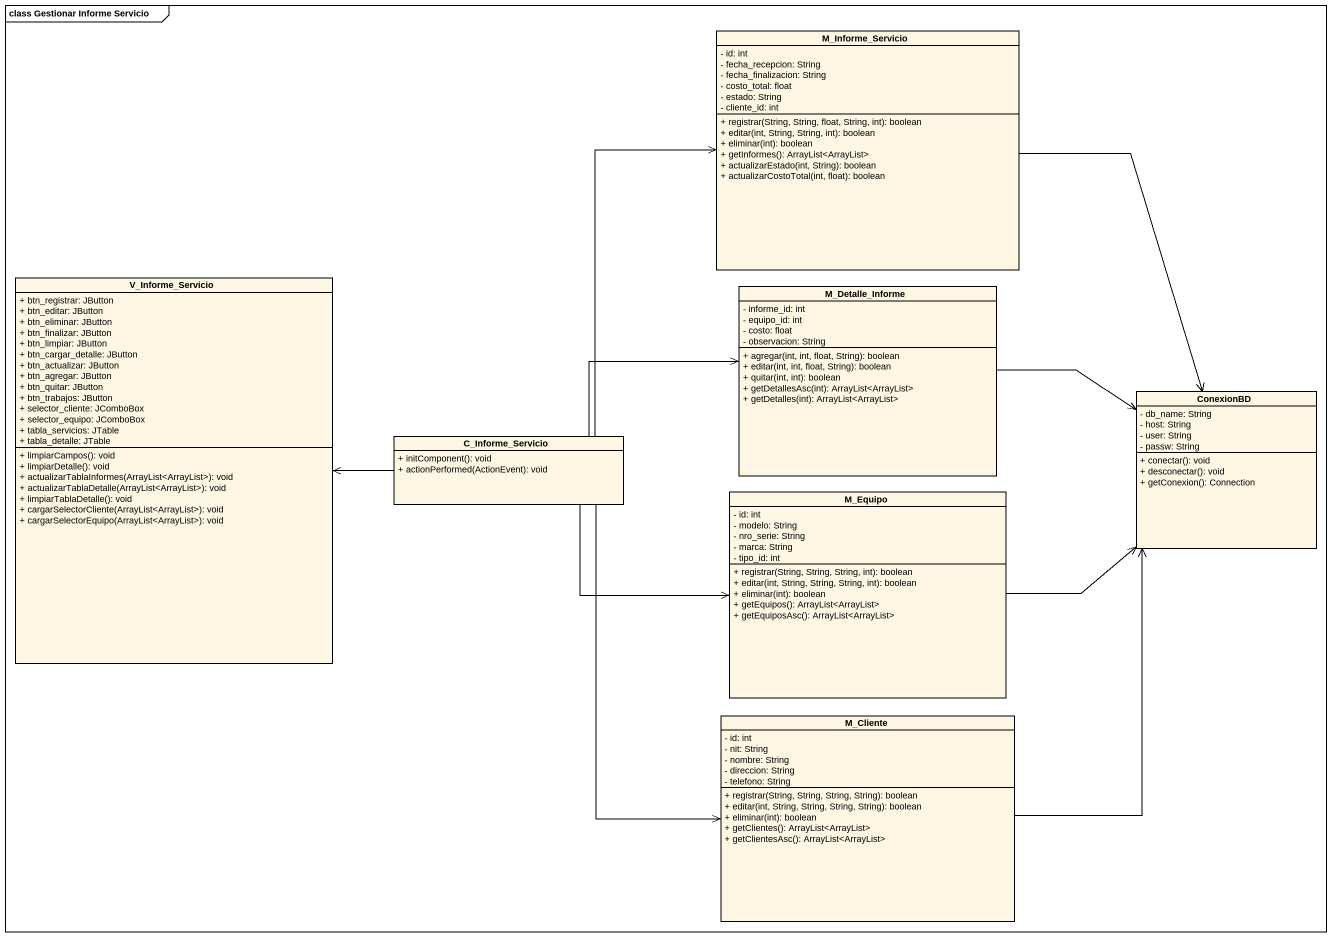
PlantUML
@startuml
mainframe class Gestionar Informe Servicio
hide circle
hide empty members
skinparam classAttributeIconSize 0
class M_Informe_Servicio {
  - id: int
  - fecha_recepcion: String
  - fecha_finalizacion: String
  - costo_total: float
  - estado: String
  - cliente_id: int
  + registrar(String, String, float, String, int): boolean
  + editar(int, String, String, int): boolean
  + eliminar(int): boolean
  + getInformes(): ArrayList<ArrayList>
  + actualizarEstado(int, String): boolean
  + actualizarCostoTotal(int, float): boolean
}
class V_Informe_Servicio {
  + btn_registrar: JButton
  + btn_editar: JButton
  + btn_eliminar: JButton
  + btn_finalizar: JButton
  + btn_limpiar: JButton
  + btn_cargar_detalle: JButton
  + btn_actualizar: JButton
  + btn_agregar: JButton
  + btn_quitar: JButton
  + btn_trabajos: JButton
  + selector_cliente: JComboBox
  + selector_equipo: JComboBox
  + tabla_servicios: JTable
  + tabla_detalle: JTable
  + limpiarCampos(): void
  + limpiarDetalle(): void
  + actualizarTablaInformes(ArrayList<ArrayList>): void
  + actualizarTablaDetalle(ArrayList<ArrayList>): void
  + limpiarTablaDetalle(): void
  + cargarSelectorCliente(ArrayList<ArrayList>): void
  + cargarSelectorEquipo(ArrayList<ArrayList>): void
}
class M_Detalle_Informe {
  - informe_id: int
  - equipo_id: int
  - costo: float
  - observacion: String
  + agregar(int, int, float, String): boolean
  + editar(int, int, float, String): boolean
  + quitar(int, int): boolean
  + getDetallesAsc(int): ArrayList<ArrayList>
  + getDetalles(int): ArrayList<ArrayList>
}
class ConexionBD {
  - db_name: String
  - host: String
  - user: String
  - passw: String
  + conectar(): void
  + desconectar(): void
  + getConexion(): Connection
}
class C_Informe_Servicio {
  + initComponent(): void
  + actionPerformed(ActionEvent): void
}
class M_Equipo {
  - id: int
  - modelo: String
  - nro_serie: String
  - marca: String
  - tipo_id: int
  + registrar(String, String, String, int): boolean
  + editar(int, String, String, String, int): boolean
  + eliminar(int): boolean
  + getEquipos(): ArrayList<ArrayList>
  + getEquiposAsc(): ArrayList<ArrayList>
}
class M_Cliente {
  - id: int
  - nit: String
  - nombre: String
  - direccion: String
  - telefono: String
  + registrar(String, String, String, String): boolean
  + editar(int, String, String, String, String): boolean
  + eliminar(int): boolean
  + getClientes(): ArrayList<ArrayList>
  + getClientesAsc(): ArrayList<ArrayList>
}
M_Informe_Servicio --> ConexionBD
M_Detalle_Informe -right-> ConexionBD
C_Informe_Servicio -up-> M_Informe_Servicio
C_Informe_Servicio -left-> V_Informe_Servicio
C_Informe_Servicio -right-> M_Detalle_Informe
C_Informe_Servicio -right-> M_Equipo
C_Informe_Servicio --> M_Cliente
M_Equipo -right-> ConexionBD
M_Cliente -up-> ConexionBD
@enduml
